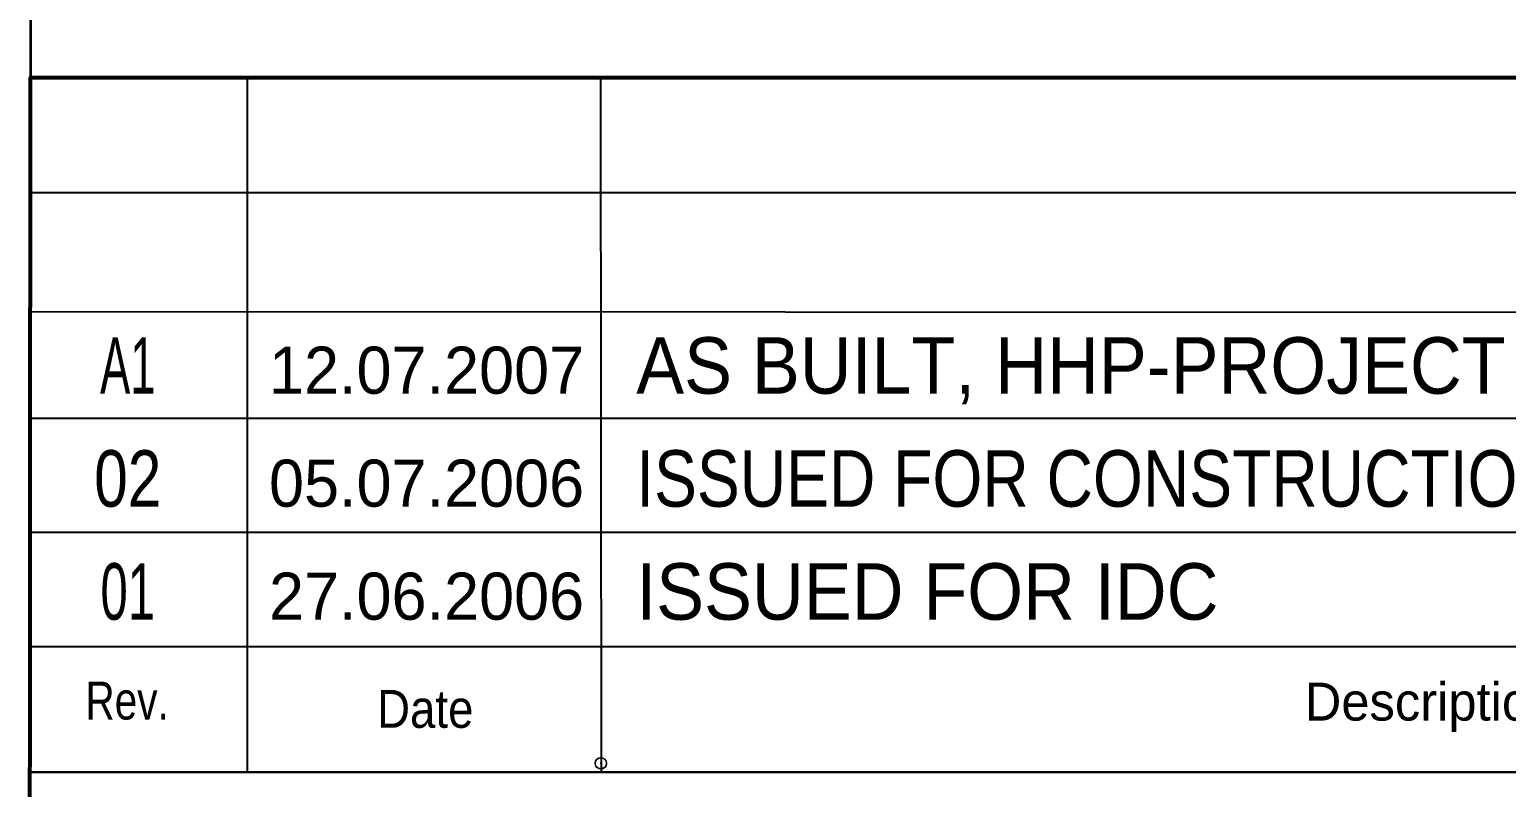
# Model space of a CAD drawing. Header units: millimetres. Extents: x 0 to 841, y 0 to 594.
# Drawn here: x 648.8 to 727.2, y 119.7 to 159.9 of the extents above; entities that cross this region are included whole.
import ezdxf
from ezdxf.enums import TextEntityAlignment as Align

# ---------------------------------------------------------------- set-up
doc = ezdxf.new("R2010")
doc.units = ezdxf.units.MM
doc.header["$LTSCALE"] = 1.2
doc.header["$PDMODE"] = 32
doc.header["$PDSIZE"] = 0.6
for name, color, linetype, lineweight in [('1', 7, 'Continuous', 13), ('2', 7, 'Continuous', 35), ('35', 7, 'Continuous', 25)]:
    doc.layers.add(name, color=color, linetype=linetype, lineweight=lineweight)

msp = doc.modelspace()

# ---------------------------------------------------------------- linework, layer by layer
at = {"layer": '1', "lineweight": 25}
for p, q in [((660.347, 157.367), (660.347, 120.464)), ((660.347, 157.367), (660.347, 120.464)), ((679.106, 157.363), (679.143, 120.469)), ((679.106, 157.363), (679.143, 120.469)), ((648.825, 151.274), (829.269, 151.274)), ((648.825, 151.274), (829.269, 151.274)), ((648.827, 144.949), (829.268, 144.852)), ((648.827, 144.949), (829.268, 144.852)), ((648.828, 139.29), (829.27, 139.285)), ((648.828, 139.29), (829.27, 139.285)), ((648.817, 133.231), (829.275, 133.231)), ((648.817, 133.231), (829.275, 133.231)), ((648.813, 127.167), (829.263, 127.167)), ((648.813, 127.167), (829.263, 127.167))]:
    msp.add_line(p, q, dxfattribs=at)
at = {"layer": '1', "lineweight": 35}
msp.add_line((829.257, 120.491), (648.808, 120.475), dxfattribs=at)
msp.add_line((829.257, 120.491), (648.808, 120.475), dxfattribs=at)
for points in [[(829.257, 218.491), (648.832, 218.475), (648.838, 157.37)], [(648.784, 84.124), (648.838, 157.37), (829.263, 157.37)]]:
    msp.add_lwpolyline(points, dxfattribs=at)
at = {"layer": '1', "lineweight": 53}
msp.add_lwpolyline([(648.784, 84.124), (648.838, 157.37), (829.263, 157.37)], dxfattribs=at)
at = {"layer": '1'}
for p in [(679.113, 120.967), (679.122, 120.947)]:
    msp.add_point(p, dxfattribs=at)

# ---------------------------------------------------------------- texts
for s, width, p in [('Rev.', 0.8, (651.75, 123.28)), ('Rev.', 0.8, (651.75, 123.28)), ('Date', 0.9, (667.239, 122.84)), ('Date', 0.9, (667.239, 122.84))]:
    msp.add_text(s, height=2.013, dxfattribs=dict(at, width=width)).set_placement(p)
msp.add_text('Description', height=2.013, dxfattribs=at).set_placement((716.495, 123.224))
msp.add_text('Description', height=2.013, dxfattribs=at).set_placement((716.495, 123.224))
at = {"layer": '2'}
for s, width, p in [('A1', 0.6, (654, 140.581)), ('02', 0.8, (654, 134.581)), ('01', 0.65, (654, 128.581))]:
    msp.add_text(s, height=3, dxfattribs=dict(at, width=width)).set_placement(p, align=Align.CENTER)
for s, width, p in [('AS BUILT, HHP-PROJECT', 0.95, (681, 140.581)), ('ISSUED FOR CONSTRUCTION', 0.85, (681, 134.581)), ('ISSUED FOR IDC', 0.95, (681, 128.581))]:
    msp.add_text(s, height=3, dxfattribs=dict(at, width=width)).set_placement(p)
at = {"layer": '35'}
for s, p in [('12.07.2007', (661.5, 140.581)), ('05.07.2006', (661.5, 134.581)), ('27.06.2006', (661.5, 128.581))]:
    msp.add_text(s, height=2.5, dxfattribs=at).set_placement(p)

doc.saveas('drawing.dxf')
